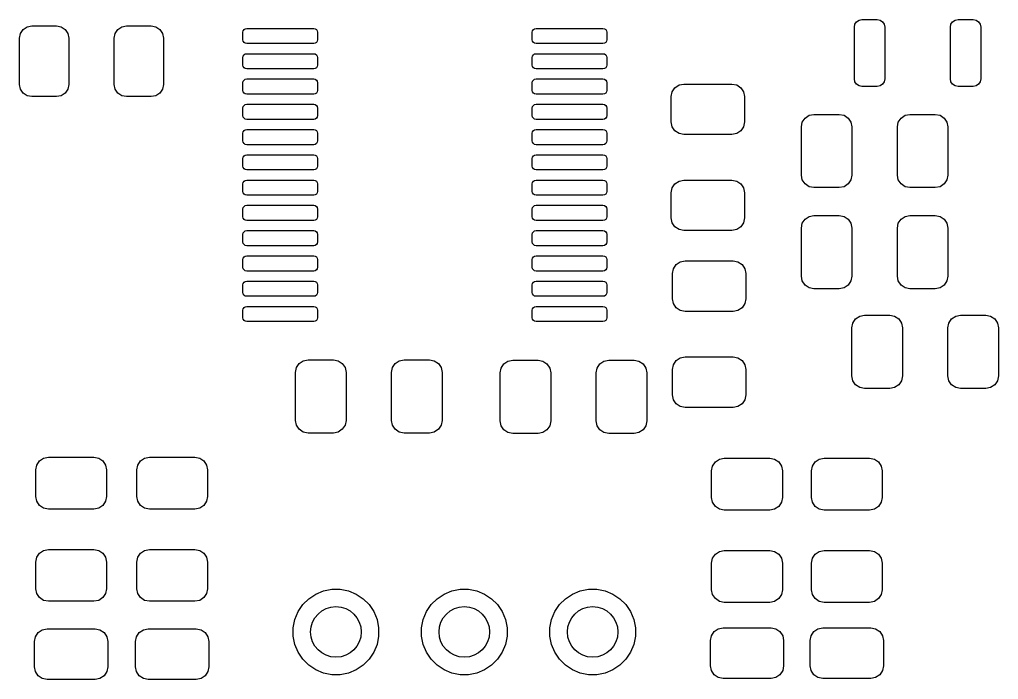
# Model space of a CAD drawing. Header units: inches. Extents: x 1.93 to 4.45, y -4.26 to -2.08.
# Drawn here: x 2.247 to 3.01, y -3.621 to -3.107 of the extents above; entities that cross this region are included whole.
import ezdxf

# ---------------------------------------------------------------- set-up
doc = ezdxf.new("R2010")
doc.units = ezdxf.units.IN
doc.header["$MEASUREMENT"] = 0
doc.layers.add('BLACK', color=250, linetype='CONTINUOUS')

msp = doc.modelspace()

# ---------------------------------------------------------------- linework, layer by layer
at = {"layer": 'BLACK', "linetype": 'CONTINUOUS'}
for p, q in [((2.89764, -3.11319), (2.89809, -3.11093)), ((2.89809, -3.11093), (2.89937, -3.10901)), ((2.89937, -3.10901), (2.90128, -3.10773)), ((2.90128, -3.10773), (2.90354, -3.10728)), ((2.90354, -3.10728), (2.91535, -3.10728)), ((2.91535, -3.10728), (2.91761, -3.10773)), ((2.91761, -3.10773), (2.91953, -3.10901)), ((2.91953, -3.10901), (2.92081, -3.11093)), ((2.92081, -3.11093), (2.92126, -3.11319)), ((2.97244, -3.11319), (2.97289, -3.11093)), ((2.97289, -3.11093), (2.97417, -3.10901)), ((2.97417, -3.10901), (2.97609, -3.10773)), ((2.97609, -3.10773), (2.97835, -3.10728)), ((2.97835, -3.10728), (2.99016, -3.10728)), ((2.99016, -3.10728), (2.99242, -3.10773)), ((2.99242, -3.10773), (2.99433, -3.10901)), ((2.99433, -3.10901), (2.99561, -3.11093)), ((2.99561, -3.11093), (2.99606, -3.11319)), ((2.24724, -3.1218), (2.24797, -3.11813)), ((2.24797, -3.11813), (2.25005, -3.11502)), ((2.25005, -3.11502), (2.25317, -3.11294)), ((2.25317, -3.11294), (2.25684, -3.1122)), ((2.25684, -3.1122), (2.27603, -3.1122)), ((2.27603, -3.1122), (2.27971, -3.11294)), ((2.27971, -3.11294), (2.28282, -3.11502)), ((2.28282, -3.11502), (2.2849, -3.11813)), ((2.2849, -3.11813), (2.28563, -3.1218)), ((2.32106, -3.1218), (2.32179, -3.11813)), ((2.32179, -3.11813), (2.32387, -3.11502)), ((2.32387, -3.11502), (2.32699, -3.11294)), ((2.32699, -3.11294), (2.33066, -3.1122)), ((2.33066, -3.1122), (2.34985, -3.1122)), ((2.34985, -3.1122), (2.35352, -3.11294)), ((2.35352, -3.11294), (2.35664, -3.11502)), ((2.35664, -3.11502), (2.35872, -3.11813)), ((2.35872, -3.11813), (2.35945, -3.1218)), ((2.42126, -3.11713), (2.42148, -3.116)), ((2.42126, -3.12303), (2.42126, -3.11713)), ((2.42148, -3.116), (2.42212, -3.11504)), ((2.42212, -3.11504), (2.42308, -3.1144)), ((2.42308, -3.1144), (2.42421, -3.11417)), ((2.42421, -3.11417), (2.47638, -3.11417)), ((2.47638, -3.11417), (2.47751, -3.1144)), ((2.47751, -3.1144), (2.47847, -3.11504)), ((2.47847, -3.11504), (2.47911, -3.116)), ((2.47911, -3.116), (2.47933, -3.11713)), ((2.47933, -3.11713), (2.47933, -3.12303)), ((2.64665, -3.11713), (2.64688, -3.116)), ((2.64665, -3.12303), (2.64665, -3.11713)), ((2.64688, -3.116), (2.64752, -3.11504)), ((2.64752, -3.11504), (2.64848, -3.1144)), ((2.64848, -3.1144), (2.64961, -3.11417)), ((2.64961, -3.11417), (2.70177, -3.11417)), ((2.70177, -3.11417), (2.7029, -3.1144)), ((2.7029, -3.1144), (2.70386, -3.11504)), ((2.70386, -3.11504), (2.7045, -3.116)), ((2.7045, -3.116), (2.70472, -3.11713)), ((2.70472, -3.11713), (2.70472, -3.12303)), ((2.89764, -3.15354), (2.89764, -3.11319)), ((2.92126, -3.11319), (2.92126, -3.15354)), ((2.97244, -3.15354), (2.97244, -3.11319)), ((2.99606, -3.11319), (2.99606, -3.15354)), ((2.24724, -3.15773), (2.24724, -3.1218)), ((2.28563, -3.1218), (2.28563, -3.15773)), ((2.32106, -3.15773), (2.32106, -3.1218)), ((2.35945, -3.1218), (2.35945, -3.15773)), ((2.42148, -3.12416), (2.42126, -3.12303)), ((2.42212, -3.12512), (2.42148, -3.12416)), ((2.42308, -3.12576), (2.42212, -3.12512)), ((2.42421, -3.12598), (2.42308, -3.12576)), ((2.47638, -3.12598), (2.42421, -3.12598)), ((2.47751, -3.12576), (2.47638, -3.12598)), ((2.47847, -3.12512), (2.47751, -3.12576)), ((2.47911, -3.12416), (2.47847, -3.12512)), ((2.47933, -3.12303), (2.47911, -3.12416)), ((2.64688, -3.12416), (2.64665, -3.12303)), ((2.64752, -3.12512), (2.64688, -3.12416)), ((2.64848, -3.12576), (2.64752, -3.12512)), ((2.64961, -3.12598), (2.64848, -3.12576)), ((2.70177, -3.12598), (2.64961, -3.12598)), ((2.7029, -3.12576), (2.70177, -3.12598)), ((2.70386, -3.12512), (2.7029, -3.12576)), ((2.7045, -3.12416), (2.70386, -3.12512)), ((2.70472, -3.12303), (2.7045, -3.12416)), ((2.42212, -3.13472), (2.42308, -3.13408)), ((2.42308, -3.13408), (2.42421, -3.13386)), ((2.42421, -3.13386), (2.47638, -3.13386)), ((2.47638, -3.13386), (2.47751, -3.13408)), ((2.47751, -3.13408), (2.47847, -3.13472)), ((2.64752, -3.13472), (2.64848, -3.13408)), ((2.64848, -3.13408), (2.64961, -3.13386)), ((2.64961, -3.13386), (2.70177, -3.13386)), ((2.70177, -3.13386), (2.7029, -3.13408)), ((2.7029, -3.13408), (2.70386, -3.13472)), ((2.42126, -3.13681), (2.42148, -3.13568)), ((2.42126, -3.14272), (2.42126, -3.13681)), ((2.42148, -3.13568), (2.42212, -3.13472)), ((2.47847, -3.13472), (2.47911, -3.13568)), ((2.47911, -3.13568), (2.47933, -3.13681)), ((2.47933, -3.13681), (2.47933, -3.14272)), ((2.64665, -3.13681), (2.64688, -3.13568)), ((2.64665, -3.14272), (2.64665, -3.13681)), ((2.64688, -3.13568), (2.64752, -3.13472)), ((2.70386, -3.13472), (2.7045, -3.13568)), ((2.7045, -3.13568), (2.70472, -3.13681)), ((2.70472, -3.13681), (2.70472, -3.14272)), ((2.42148, -3.14385), (2.42126, -3.14272)), ((2.42212, -3.1448), (2.42148, -3.14385)), ((2.42308, -3.14544), (2.42212, -3.1448)), ((2.42421, -3.14567), (2.42308, -3.14544)), ((2.47638, -3.14567), (2.42421, -3.14567)), ((2.47751, -3.14544), (2.47638, -3.14567)), ((2.47847, -3.1448), (2.47751, -3.14544)), ((2.47911, -3.14385), (2.47847, -3.1448)), ((2.47933, -3.14272), (2.47911, -3.14385)), ((2.64688, -3.14385), (2.64665, -3.14272)), ((2.64752, -3.1448), (2.64688, -3.14385)), ((2.64848, -3.14544), (2.64752, -3.1448)), ((2.64961, -3.14567), (2.64848, -3.14544)), ((2.70177, -3.14567), (2.64961, -3.14567)), ((2.7029, -3.14544), (2.70177, -3.14567)), ((2.70386, -3.1448), (2.7029, -3.14544)), ((2.7045, -3.14385), (2.70386, -3.1448)), ((2.70472, -3.14272), (2.7045, -3.14385)), ((2.42126, -3.1565), (2.42148, -3.15537)), ((2.42126, -3.1624), (2.42126, -3.1565)), ((2.42148, -3.15537), (2.42212, -3.15441)), ((2.42212, -3.15441), (2.42308, -3.15377)), ((2.42308, -3.15377), (2.42421, -3.15354)), ((2.42421, -3.15354), (2.47638, -3.15354)), ((2.47638, -3.15354), (2.47751, -3.15377)), ((2.47751, -3.15377), (2.47847, -3.15441)), ((2.47847, -3.15441), (2.47911, -3.15537)), ((2.47911, -3.15537), (2.47933, -3.1565)), ((2.47933, -3.1565), (2.47933, -3.1624)), ((2.64665, -3.1565), (2.64688, -3.15537)), ((2.64665, -3.1624), (2.64665, -3.1565)), ((2.64688, -3.15537), (2.64752, -3.15441)), ((2.64752, -3.15441), (2.64848, -3.15377)), ((2.64848, -3.15377), (2.64961, -3.15354)), ((2.64961, -3.15354), (2.70177, -3.15354)), ((2.70177, -3.15354), (2.7029, -3.15377)), ((2.7029, -3.15377), (2.70386, -3.15441)), ((2.70386, -3.15441), (2.7045, -3.15537)), ((2.7045, -3.15537), (2.70472, -3.1565)), ((2.70472, -3.1565), (2.70472, -3.1624)), ((2.89809, -3.1558), (2.89764, -3.15354)), ((2.89937, -3.15772), (2.89809, -3.1558)), ((2.92081, -3.1558), (2.91953, -3.15772)), ((2.92126, -3.15354), (2.92081, -3.1558)), ((2.97289, -3.1558), (2.97244, -3.15354)), ((2.97417, -3.15772), (2.97289, -3.1558)), ((2.99561, -3.1558), (2.99433, -3.15772)), ((2.99606, -3.15354), (2.99561, -3.1558)), ((2.24797, -3.1614), (2.24724, -3.15773)), ((2.25005, -3.16451), (2.24797, -3.1614)), ((2.25317, -3.16659), (2.25005, -3.16451)), ((2.28282, -3.16451), (2.27971, -3.16659)), ((2.2849, -3.1614), (2.28282, -3.16451)), ((2.28563, -3.15773), (2.2849, -3.1614)), ((2.32179, -3.1614), (2.32106, -3.15773)), ((2.32387, -3.16451), (2.32179, -3.1614)), ((2.32699, -3.16659), (2.32387, -3.16451)), ((2.35664, -3.16451), (2.35352, -3.16659)), ((2.35872, -3.1614), (2.35664, -3.16451)), ((2.35945, -3.15773), (2.35872, -3.1614)), ((2.42148, -3.16353), (2.42126, -3.1624)), ((2.42212, -3.16449), (2.42148, -3.16353)), ((2.42308, -3.16513), (2.42212, -3.16449)), ((2.47847, -3.16449), (2.47751, -3.16513)), ((2.47911, -3.16353), (2.47847, -3.16449)), ((2.47933, -3.1624), (2.47911, -3.16353)), ((2.64688, -3.16353), (2.64665, -3.1624)), ((2.64752, -3.16449), (2.64688, -3.16353)), ((2.64848, -3.16513), (2.64752, -3.16449)), ((2.70386, -3.16449), (2.7029, -3.16513)), ((2.7045, -3.16353), (2.70386, -3.16449)), ((2.70472, -3.1624), (2.7045, -3.16353)), ((2.75492, -3.16732), (2.75567, -3.16356)), ((2.75567, -3.16356), (2.7578, -3.16036)), ((2.7578, -3.16036), (2.761, -3.15823)), ((2.761, -3.15823), (2.76476, -3.15748)), ((2.76476, -3.15748), (2.80217, -3.15748)), ((2.80217, -3.15748), (2.80593, -3.15823)), ((2.80593, -3.15823), (2.80913, -3.16036)), ((2.80913, -3.16036), (2.81126, -3.16356)), ((2.81126, -3.16356), (2.81201, -3.16732)), ((2.90128, -3.159), (2.89937, -3.15772)), ((2.90354, -3.15945), (2.90128, -3.159)), ((2.91535, -3.15945), (2.90354, -3.15945)), ((2.91761, -3.159), (2.91535, -3.15945)), ((2.91953, -3.15772), (2.91761, -3.159)), ((2.97609, -3.159), (2.97417, -3.15772)), ((2.97835, -3.15945), (2.97609, -3.159)), ((2.99016, -3.15945), (2.97835, -3.15945)), ((2.99242, -3.159), (2.99016, -3.15945)), ((2.99433, -3.15772), (2.99242, -3.159)), ((2.25684, -3.16732), (2.25317, -3.16659)), ((2.27603, -3.16732), (2.25684, -3.16732)), ((2.27971, -3.16659), (2.27603, -3.16732)), ((2.33066, -3.16732), (2.32699, -3.16659)), ((2.34985, -3.16732), (2.33066, -3.16732)), ((2.35352, -3.16659), (2.34985, -3.16732)), ((2.42421, -3.16535), (2.42308, -3.16513)), ((2.47638, -3.16535), (2.42421, -3.16535)), ((2.47751, -3.16513), (2.47638, -3.16535)), ((2.64961, -3.16535), (2.64848, -3.16513)), ((2.70177, -3.16535), (2.64961, -3.16535)), ((2.7029, -3.16513), (2.70177, -3.16535)), ((2.75492, -3.18701), (2.75492, -3.16732)), ((2.81201, -3.16732), (2.81201, -3.18701)), ((2.42126, -3.17618), (2.42148, -3.17505)), ((2.42126, -3.18209), (2.42126, -3.17618)), ((2.42148, -3.17505), (2.42212, -3.17409)), ((2.42212, -3.17409), (2.42308, -3.17345)), ((2.42308, -3.17345), (2.42421, -3.17323)), ((2.42421, -3.17323), (2.47638, -3.17323)), ((2.47638, -3.17323), (2.47751, -3.17345)), ((2.47751, -3.17345), (2.47847, -3.17409)), ((2.47847, -3.17409), (2.47911, -3.17505)), ((2.47911, -3.17505), (2.47933, -3.17618)), ((2.47933, -3.17618), (2.47933, -3.18209)), ((2.64665, -3.17618), (2.64688, -3.17505)), ((2.64665, -3.18209), (2.64665, -3.17618)), ((2.64688, -3.17505), (2.64752, -3.17409)), ((2.64752, -3.17409), (2.64848, -3.17345)), ((2.64848, -3.17345), (2.64961, -3.17323)), ((2.64961, -3.17323), (2.70177, -3.17323)), ((2.70177, -3.17323), (2.7029, -3.17345)), ((2.7029, -3.17345), (2.70386, -3.17409)), ((2.70386, -3.17409), (2.7045, -3.17505)), ((2.7045, -3.17505), (2.70472, -3.17618)), ((2.70472, -3.17618), (2.70472, -3.18209)), ((2.42148, -3.18322), (2.42126, -3.18209)), ((2.42212, -3.18417), (2.42148, -3.18322)), ((2.42308, -3.18481), (2.42212, -3.18417)), ((2.42421, -3.18504), (2.42308, -3.18481)), ((2.47638, -3.18504), (2.42421, -3.18504)), ((2.47751, -3.18481), (2.47638, -3.18504)), ((2.47847, -3.18417), (2.47751, -3.18481)), ((2.47911, -3.18322), (2.47847, -3.18417)), ((2.47933, -3.18209), (2.47911, -3.18322)), ((2.64688, -3.18322), (2.64665, -3.18209)), ((2.64752, -3.18417), (2.64688, -3.18322)), ((2.64848, -3.18481), (2.64752, -3.18417)), ((2.64961, -3.18504), (2.64848, -3.18481)), ((2.70177, -3.18504), (2.64961, -3.18504)), ((2.7029, -3.18481), (2.70177, -3.18504)), ((2.70386, -3.18417), (2.7029, -3.18481)), ((2.7045, -3.18322), (2.70386, -3.18417)), ((2.70472, -3.18209), (2.7045, -3.18322)), ((2.75567, -3.19077), (2.75492, -3.18701)), ((2.81201, -3.18701), (2.81126, -3.19077)), ((2.8563, -3.19094), (2.85705, -3.18718)), ((2.85705, -3.18718), (2.85918, -3.18399)), ((2.85918, -3.18399), (2.86238, -3.18185)), ((2.86238, -3.18185), (2.86614, -3.1811)), ((2.86614, -3.1811), (2.88583, -3.1811)), ((2.88583, -3.1811), (2.88959, -3.18185)), ((2.88959, -3.18185), (2.89279, -3.18399)), ((2.89279, -3.18399), (2.89492, -3.18718)), ((2.89492, -3.18718), (2.89567, -3.19094)), ((2.9311, -3.19094), (2.93185, -3.18718)), ((2.93185, -3.18718), (2.93399, -3.18399)), ((2.93399, -3.18399), (2.93718, -3.18185)), ((2.93718, -3.18185), (2.94094, -3.1811)), ((2.94094, -3.1811), (2.96063, -3.1811)), ((2.96063, -3.1811), (2.9644, -3.18185)), ((2.9644, -3.18185), (2.96759, -3.18399)), ((2.96759, -3.18399), (2.96972, -3.18718)), ((2.96972, -3.18718), (2.97047, -3.19094)), ((2.42126, -3.19587), (2.42148, -3.19474)), ((2.42148, -3.19474), (2.42212, -3.19378)), ((2.42212, -3.19378), (2.42308, -3.19314)), ((2.42308, -3.19314), (2.42421, -3.19291)), ((2.42421, -3.19291), (2.47638, -3.19291)), ((2.47638, -3.19291), (2.47751, -3.19314)), ((2.47751, -3.19314), (2.47847, -3.19378)), ((2.47847, -3.19378), (2.47911, -3.19474)), ((2.47911, -3.19474), (2.47933, -3.19587)), ((2.64665, -3.19587), (2.64688, -3.19474)), ((2.64688, -3.19474), (2.64752, -3.19378)), ((2.64752, -3.19378), (2.64848, -3.19314)), ((2.64848, -3.19314), (2.64961, -3.19291)), ((2.64961, -3.19291), (2.70177, -3.19291)), ((2.70177, -3.19291), (2.7029, -3.19314)), ((2.7029, -3.19314), (2.70386, -3.19378)), ((2.70386, -3.19378), (2.7045, -3.19474)), ((2.7045, -3.19474), (2.70472, -3.19587)), ((2.7578, -3.19397), (2.75567, -3.19077)), ((2.761, -3.1961), (2.7578, -3.19397)), ((2.80913, -3.19397), (2.80593, -3.1961)), ((2.81126, -3.19077), (2.80913, -3.19397)), ((2.8563, -3.22835), (2.8563, -3.19094)), ((2.89567, -3.19094), (2.89567, -3.22835)), ((2.9311, -3.22835), (2.9311, -3.19094)), ((2.97047, -3.19094), (2.97047, -3.22835)), ((2.42126, -3.20177), (2.42126, -3.19587)), ((2.42148, -3.2029), (2.42126, -3.20177)), ((2.42212, -3.20386), (2.42148, -3.2029)), ((2.47911, -3.2029), (2.47847, -3.20386)), ((2.47933, -3.20177), (2.47911, -3.2029)), ((2.47933, -3.19587), (2.47933, -3.20177)), ((2.64665, -3.20177), (2.64665, -3.19587)), ((2.64688, -3.2029), (2.64665, -3.20177)), ((2.64752, -3.20386), (2.64688, -3.2029)), ((2.7045, -3.2029), (2.70386, -3.20386)), ((2.70472, -3.20177), (2.7045, -3.2029)), ((2.70472, -3.19587), (2.70472, -3.20177)), ((2.76476, -3.19685), (2.761, -3.1961)), ((2.80217, -3.19685), (2.76476, -3.19685)), ((2.80593, -3.1961), (2.80217, -3.19685)), ((2.42308, -3.2045), (2.42212, -3.20386)), ((2.42421, -3.20472), (2.42308, -3.2045)), ((2.47638, -3.20472), (2.42421, -3.20472)), ((2.47751, -3.2045), (2.47638, -3.20472)), ((2.47847, -3.20386), (2.47751, -3.2045)), ((2.64848, -3.2045), (2.64752, -3.20386)), ((2.64961, -3.20472), (2.64848, -3.2045)), ((2.70177, -3.20472), (2.64961, -3.20472)), ((2.7029, -3.2045), (2.70177, -3.20472)), ((2.70386, -3.20386), (2.7029, -3.2045)), ((2.42126, -3.21555), (2.42148, -3.21442)), ((2.42126, -3.22146), (2.42126, -3.21555)), ((2.42148, -3.21442), (2.42212, -3.21346)), ((2.42212, -3.21346), (2.42308, -3.21282)), ((2.42308, -3.21282), (2.42421, -3.2126)), ((2.42421, -3.2126), (2.47638, -3.2126)), ((2.47638, -3.2126), (2.47751, -3.21282)), ((2.47751, -3.21282), (2.47847, -3.21346)), ((2.47847, -3.21346), (2.47911, -3.21442)), ((2.47911, -3.21442), (2.47933, -3.21555)), ((2.47933, -3.21555), (2.47933, -3.22146)), ((2.64665, -3.21555), (2.64688, -3.21442)), ((2.64665, -3.22146), (2.64665, -3.21555)), ((2.64688, -3.21442), (2.64752, -3.21346)), ((2.64752, -3.21346), (2.64848, -3.21282)), ((2.64848, -3.21282), (2.64961, -3.2126)), ((2.64961, -3.2126), (2.70177, -3.2126)), ((2.70177, -3.2126), (2.7029, -3.21282)), ((2.7029, -3.21282), (2.70386, -3.21346)), ((2.70386, -3.21346), (2.7045, -3.21442)), ((2.7045, -3.21442), (2.70472, -3.21555)), ((2.70472, -3.21555), (2.70472, -3.22146)), ((2.42148, -3.22259), (2.42126, -3.22146)), ((2.42212, -3.22354), (2.42148, -3.22259)), ((2.42308, -3.22418), (2.42212, -3.22354)), ((2.42421, -3.22441), (2.42308, -3.22418)), ((2.47638, -3.22441), (2.42421, -3.22441)), ((2.47751, -3.22418), (2.47638, -3.22441)), ((2.47847, -3.22354), (2.47751, -3.22418)), ((2.47911, -3.22259), (2.47847, -3.22354)), ((2.47933, -3.22146), (2.47911, -3.22259)), ((2.64688, -3.22259), (2.64665, -3.22146)), ((2.64752, -3.22354), (2.64688, -3.22259)), ((2.64848, -3.22418), (2.64752, -3.22354)), ((2.64961, -3.22441), (2.64848, -3.22418)), ((2.70177, -3.22441), (2.64961, -3.22441)), ((2.7029, -3.22418), (2.70177, -3.22441)), ((2.70386, -3.22354), (2.7029, -3.22418)), ((2.7045, -3.22259), (2.70386, -3.22354)), ((2.70472, -3.22146), (2.7045, -3.22259)), ((2.42148, -3.23411), (2.42212, -3.23315)), ((2.42212, -3.23315), (2.42308, -3.23251)), ((2.42308, -3.23251), (2.42421, -3.23228)), ((2.42421, -3.23228), (2.47638, -3.23228)), ((2.47638, -3.23228), (2.47751, -3.23251)), ((2.47751, -3.23251), (2.47847, -3.23315)), ((2.47847, -3.23315), (2.47911, -3.23411)), ((2.64688, -3.23411), (2.64752, -3.23315)), ((2.64752, -3.23315), (2.64848, -3.23251)), ((2.64848, -3.23251), (2.64961, -3.23228)), ((2.64961, -3.23228), (2.70177, -3.23228)), ((2.70177, -3.23228), (2.7029, -3.23251)), ((2.7029, -3.23251), (2.70386, -3.23315)), ((2.70386, -3.23315), (2.7045, -3.23411)), ((2.7578, -3.23517), (2.761, -3.23303)), ((2.761, -3.23303), (2.76476, -3.23228)), ((2.76476, -3.23228), (2.80217, -3.23228)), ((2.80217, -3.23228), (2.80593, -3.23303)), ((2.80593, -3.23303), (2.80913, -3.23517)), ((2.85705, -3.23211), (2.8563, -3.22835)), ((2.85918, -3.23531), (2.85705, -3.23211)), ((2.89492, -3.23211), (2.89279, -3.23531)), ((2.89567, -3.22835), (2.89492, -3.23211)), ((2.93185, -3.23211), (2.9311, -3.22835)), ((2.93399, -3.23531), (2.93185, -3.23211)), ((2.96972, -3.23211), (2.96759, -3.23531)), ((2.97047, -3.22835), (2.96972, -3.23211)), ((2.42126, -3.23524), (2.42148, -3.23411)), ((2.42126, -3.24114), (2.42126, -3.23524)), ((2.47911, -3.23411), (2.47933, -3.23524)), ((2.47933, -3.23524), (2.47933, -3.24114)), ((2.64665, -3.23524), (2.64688, -3.23411)), ((2.64665, -3.24114), (2.64665, -3.23524)), ((2.7045, -3.23411), (2.70472, -3.23524)), ((2.70472, -3.23524), (2.70472, -3.24114)), ((2.75492, -3.24213), (2.75567, -3.23836)), ((2.75567, -3.23836), (2.7578, -3.23517)), ((2.80913, -3.23517), (2.81126, -3.23836)), ((2.81126, -3.23836), (2.81201, -3.24213)), ((2.86238, -3.23744), (2.85918, -3.23531)), ((2.86614, -3.23819), (2.86238, -3.23744)), ((2.88583, -3.23819), (2.86614, -3.23819)), ((2.88959, -3.23744), (2.88583, -3.23819)), ((2.89279, -3.23531), (2.88959, -3.23744)), ((2.93718, -3.23744), (2.93399, -3.23531)), ((2.94094, -3.23819), (2.93718, -3.23744)), ((2.96063, -3.23819), (2.94094, -3.23819)), ((2.9644, -3.23744), (2.96063, -3.23819)), ((2.96759, -3.23531), (2.9644, -3.23744)), ((2.42148, -3.24227), (2.42126, -3.24114)), ((2.42212, -3.24323), (2.42148, -3.24227)), ((2.42308, -3.24387), (2.42212, -3.24323)), ((2.42421, -3.24409), (2.42308, -3.24387)), ((2.47638, -3.24409), (2.42421, -3.24409)), ((2.47751, -3.24387), (2.47638, -3.24409)), ((2.47847, -3.24323), (2.47751, -3.24387)), ((2.47911, -3.24227), (2.47847, -3.24323)), ((2.47933, -3.24114), (2.47911, -3.24227)), ((2.64688, -3.24227), (2.64665, -3.24114)), ((2.64752, -3.24323), (2.64688, -3.24227)), ((2.64848, -3.24387), (2.64752, -3.24323)), ((2.64961, -3.24409), (2.64848, -3.24387)), ((2.70177, -3.24409), (2.64961, -3.24409)), ((2.7029, -3.24387), (2.70177, -3.24409)), ((2.70386, -3.24323), (2.7029, -3.24387)), ((2.7045, -3.24227), (2.70386, -3.24323)), ((2.70472, -3.24114), (2.7045, -3.24227)), ((2.75492, -3.26181), (2.75492, -3.24213)), ((2.81201, -3.24213), (2.81201, -3.26181)), ((2.42126, -3.25492), (2.42148, -3.25379)), ((2.42126, -3.26083), (2.42126, -3.25492)), ((2.42148, -3.25379), (2.42212, -3.25283)), ((2.42212, -3.25283), (2.42308, -3.25219)), ((2.42308, -3.25219), (2.42421, -3.25197)), ((2.42421, -3.25197), (2.47638, -3.25197)), ((2.47638, -3.25197), (2.47751, -3.25219)), ((2.47751, -3.25219), (2.47847, -3.25283)), ((2.47847, -3.25283), (2.47911, -3.25379)), ((2.47911, -3.25379), (2.47933, -3.25492)), ((2.47933, -3.25492), (2.47933, -3.26083)), ((2.64665, -3.25492), (2.64688, -3.25379)), ((2.64665, -3.26083), (2.64665, -3.25492)), ((2.64688, -3.25379), (2.64752, -3.25283)), ((2.64752, -3.25283), (2.64848, -3.25219)), ((2.64848, -3.25219), (2.64961, -3.25197)), ((2.64961, -3.25197), (2.70177, -3.25197)), ((2.70177, -3.25197), (2.7029, -3.25219)), ((2.7029, -3.25219), (2.70386, -3.25283)), ((2.70386, -3.25283), (2.7045, -3.25379)), ((2.7045, -3.25379), (2.70472, -3.25492)), ((2.70472, -3.25492), (2.70472, -3.26083)), ((2.42148, -3.26196), (2.42126, -3.26083)), ((2.42212, -3.26291), (2.42148, -3.26196)), ((2.42308, -3.26355), (2.42212, -3.26291)), ((2.42421, -3.26378), (2.42308, -3.26355)), ((2.47638, -3.26378), (2.42421, -3.26378)), ((2.47751, -3.26355), (2.47638, -3.26378)), ((2.47847, -3.26291), (2.47751, -3.26355)), ((2.47911, -3.26196), (2.47847, -3.26291)), ((2.47933, -3.26083), (2.47911, -3.26196)), ((2.64688, -3.26196), (2.64665, -3.26083)), ((2.64752, -3.26291), (2.64688, -3.26196)), ((2.64848, -3.26355), (2.64752, -3.26291)), ((2.64961, -3.26378), (2.64848, -3.26355)), ((2.70177, -3.26378), (2.64961, -3.26378)), ((2.7029, -3.26355), (2.70177, -3.26378)), ((2.70386, -3.26291), (2.7029, -3.26355)), ((2.7045, -3.26196), (2.70386, -3.26291)), ((2.70472, -3.26083), (2.7045, -3.26196)), ((2.75567, -3.26558), (2.75492, -3.26181)), ((2.81201, -3.26181), (2.81126, -3.26558)), ((2.85705, -3.26592), (2.85918, -3.26273)), ((2.85918, -3.26273), (2.86238, -3.26059)), ((2.86238, -3.26059), (2.86614, -3.25984)), ((2.86614, -3.25984), (2.88583, -3.25984)), ((2.88583, -3.25984), (2.88959, -3.26059)), ((2.88959, -3.26059), (2.89279, -3.26273)), ((2.89279, -3.26273), (2.89492, -3.26592)), ((2.93185, -3.26592), (2.93399, -3.26273)), ((2.93399, -3.26273), (2.93718, -3.26059)), ((2.93718, -3.26059), (2.94094, -3.25984)), ((2.94094, -3.25984), (2.96063, -3.25984)), ((2.96063, -3.25984), (2.9644, -3.26059)), ((2.9644, -3.26059), (2.96759, -3.26273)), ((2.96759, -3.26273), (2.96972, -3.26592)), ((2.7578, -3.26877), (2.75567, -3.26558)), ((2.761, -3.2709), (2.7578, -3.26877)), ((2.76476, -3.27165), (2.761, -3.2709)), ((2.80593, -3.2709), (2.80217, -3.27165)), ((2.80913, -3.26877), (2.80593, -3.2709)), ((2.81126, -3.26558), (2.80913, -3.26877)), ((2.8563, -3.26969), (2.85705, -3.26592)), ((2.8563, -3.30709), (2.8563, -3.26969)), ((2.89492, -3.26592), (2.89567, -3.26969)), ((2.89567, -3.26969), (2.89567, -3.30709)), ((2.9311, -3.26969), (2.93185, -3.26592)), ((2.9311, -3.30709), (2.9311, -3.26969)), ((2.96972, -3.26592), (2.97047, -3.26969)), ((2.97047, -3.26969), (2.97047, -3.30709)), ((2.42126, -3.27461), (2.42148, -3.27348)), ((2.42126, -3.28051), (2.42126, -3.27461)), ((2.42148, -3.27348), (2.42212, -3.27252)), ((2.42212, -3.27252), (2.42308, -3.27188)), ((2.42308, -3.27188), (2.42421, -3.27165)), ((2.42421, -3.27165), (2.47638, -3.27165)), ((2.47638, -3.27165), (2.47751, -3.27188)), ((2.47751, -3.27188), (2.47847, -3.27252)), ((2.47847, -3.27252), (2.47911, -3.27348)), ((2.47911, -3.27348), (2.47933, -3.27461)), ((2.47933, -3.27461), (2.47933, -3.28051)), ((2.64665, -3.27461), (2.64688, -3.27348)), ((2.64665, -3.28051), (2.64665, -3.27461)), ((2.64688, -3.27348), (2.64752, -3.27252)), ((2.64752, -3.27252), (2.64848, -3.27188)), ((2.64848, -3.27188), (2.64961, -3.27165)), ((2.64961, -3.27165), (2.70177, -3.27165)), ((2.70177, -3.27165), (2.7029, -3.27188)), ((2.7029, -3.27188), (2.70386, -3.27252)), ((2.70386, -3.27252), (2.7045, -3.27348)), ((2.7045, -3.27348), (2.70472, -3.27461)), ((2.70472, -3.27461), (2.70472, -3.28051)), ((2.80217, -3.27165), (2.76476, -3.27165)), ((2.42148, -3.28164), (2.42126, -3.28051)), ((2.42212, -3.2826), (2.42148, -3.28164)), ((2.42308, -3.28324), (2.42212, -3.2826)), ((2.42421, -3.28346), (2.42308, -3.28324)), ((2.47638, -3.28346), (2.42421, -3.28346)), ((2.47751, -3.28324), (2.47638, -3.28346)), ((2.47847, -3.2826), (2.47751, -3.28324)), ((2.47911, -3.28164), (2.47847, -3.2826)), ((2.47933, -3.28051), (2.47911, -3.28164)), ((2.64688, -3.28164), (2.64665, -3.28051)), ((2.64752, -3.2826), (2.64688, -3.28164)), ((2.64848, -3.28324), (2.64752, -3.2826)), ((2.64961, -3.28346), (2.64848, -3.28324)), ((2.70177, -3.28346), (2.64961, -3.28346)), ((2.7029, -3.28324), (2.70177, -3.28346)), ((2.70386, -3.2826), (2.7029, -3.28324)), ((2.7045, -3.28164), (2.70386, -3.2826)), ((2.70472, -3.28051), (2.7045, -3.28164)), ((2.42126, -3.29429), (2.42148, -3.29316)), ((2.42126, -3.3002), (2.42126, -3.29429)), ((2.42148, -3.29316), (2.42212, -3.2922)), ((2.42212, -3.2922), (2.42308, -3.29156)), ((2.42308, -3.29156), (2.42421, -3.29134)), ((2.42421, -3.29134), (2.47638, -3.29134)), ((2.47638, -3.29134), (2.47751, -3.29156)), ((2.47751, -3.29156), (2.47847, -3.2922)), ((2.47847, -3.2922), (2.47911, -3.29316)), ((2.47911, -3.29316), (2.47933, -3.29429)), ((2.47933, -3.29429), (2.47933, -3.3002)), ((2.64665, -3.29429), (2.64688, -3.29316)), ((2.64665, -3.3002), (2.64665, -3.29429)), ((2.64688, -3.29316), (2.64752, -3.2922)), ((2.64752, -3.2922), (2.64848, -3.29156)), ((2.64848, -3.29156), (2.64961, -3.29134)), ((2.64961, -3.29134), (2.70177, -3.29134)), ((2.70177, -3.29134), (2.7029, -3.29156)), ((2.7029, -3.29156), (2.70386, -3.2922)), ((2.70386, -3.2922), (2.7045, -3.29316)), ((2.7045, -3.29316), (2.70472, -3.29429)), ((2.70472, -3.29429), (2.70472, -3.3002)), ((2.42148, -3.30133), (2.42126, -3.3002)), ((2.42212, -3.30228), (2.42148, -3.30133)), ((2.47911, -3.30133), (2.47847, -3.30228)), ((2.47933, -3.3002), (2.47911, -3.30133)), ((2.64688, -3.30133), (2.64665, -3.3002)), ((2.64752, -3.30228), (2.64688, -3.30133)), ((2.7045, -3.30133), (2.70386, -3.30228)), ((2.70472, -3.3002), (2.7045, -3.30133)), ((2.75591, -3.30512), (2.75665, -3.30135)), ((2.75665, -3.30135), (2.75879, -3.29816)), ((2.75879, -3.29816), (2.76198, -3.29602)), ((2.76198, -3.29602), (2.76575, -3.29528)), ((2.76575, -3.29528), (2.80315, -3.29528)), ((2.80315, -3.29528), (2.80692, -3.29602)), ((2.80692, -3.29602), (2.81011, -3.29816)), ((2.81011, -3.29816), (2.81224, -3.30135)), ((2.81224, -3.30135), (2.81299, -3.30512)), ((2.42308, -3.30292), (2.42212, -3.30228)), ((2.42421, -3.30315), (2.42308, -3.30292)), ((2.47638, -3.30315), (2.42421, -3.30315)), ((2.47751, -3.30292), (2.47638, -3.30315)), ((2.47847, -3.30228), (2.47751, -3.30292)), ((2.64848, -3.30292), (2.64752, -3.30228)), ((2.64961, -3.30315), (2.64848, -3.30292)), ((2.70177, -3.30315), (2.64961, -3.30315)), ((2.7029, -3.30292), (2.70177, -3.30315)), ((2.70386, -3.30228), (2.7029, -3.30292)), ((2.75591, -3.3248), (2.75591, -3.30512)), ((2.81299, -3.30512), (2.81299, -3.3248)), ((2.85705, -3.31085), (2.8563, -3.30709)), ((2.89567, -3.30709), (2.89492, -3.31085)), ((2.93185, -3.31085), (2.9311, -3.30709)), ((2.97047, -3.30709), (2.96972, -3.31085)), ((2.42126, -3.31398), (2.42148, -3.31285)), ((2.42126, -3.31988), (2.42126, -3.31398)), ((2.42148, -3.31285), (2.42212, -3.31189)), ((2.42212, -3.31189), (2.42308, -3.31125)), ((2.42308, -3.31125), (2.42421, -3.31102)), ((2.42421, -3.31102), (2.47638, -3.31102)), ((2.47638, -3.31102), (2.47751, -3.31125)), ((2.47751, -3.31125), (2.47847, -3.31189)), ((2.47847, -3.31189), (2.47911, -3.31285)), ((2.47911, -3.31285), (2.47933, -3.31398)), ((2.47933, -3.31398), (2.47933, -3.31988)), ((2.64665, -3.31398), (2.64688, -3.31285)), ((2.64665, -3.31988), (2.64665, -3.31398)), ((2.64688, -3.31285), (2.64752, -3.31189)), ((2.64752, -3.31189), (2.64848, -3.31125)), ((2.64848, -3.31125), (2.64961, -3.31102)), ((2.64961, -3.31102), (2.70177, -3.31102)), ((2.70177, -3.31102), (2.7029, -3.31125)), ((2.7029, -3.31125), (2.70386, -3.31189)), ((2.70386, -3.31189), (2.7045, -3.31285)), ((2.7045, -3.31285), (2.70472, -3.31398)), ((2.70472, -3.31398), (2.70472, -3.31988)), ((2.85918, -3.31405), (2.85705, -3.31085)), ((2.86238, -3.31618), (2.85918, -3.31405)), ((2.86614, -3.31693), (2.86238, -3.31618)), ((2.88583, -3.31693), (2.86614, -3.31693)), ((2.88959, -3.31618), (2.88583, -3.31693)), ((2.89279, -3.31405), (2.88959, -3.31618)), ((2.89492, -3.31085), (2.89279, -3.31405)), ((2.93399, -3.31405), (2.93185, -3.31085)), ((2.93718, -3.31618), (2.93399, -3.31405)), ((2.94094, -3.31693), (2.93718, -3.31618)), ((2.96063, -3.31693), (2.94094, -3.31693)), ((2.9644, -3.31618), (2.96063, -3.31693)), ((2.96759, -3.31405), (2.9644, -3.31618)), ((2.96972, -3.31085), (2.96759, -3.31405)), ((2.42148, -3.32101), (2.42126, -3.31988)), ((2.42212, -3.32197), (2.42148, -3.32101)), ((2.42308, -3.32261), (2.42212, -3.32197)), ((2.42421, -3.32283), (2.42308, -3.32261)), ((2.47638, -3.32283), (2.42421, -3.32283)), ((2.47751, -3.32261), (2.47638, -3.32283)), ((2.47847, -3.32197), (2.47751, -3.32261)), ((2.47911, -3.32101), (2.47847, -3.32197)), ((2.47933, -3.31988), (2.47911, -3.32101)), ((2.64688, -3.32101), (2.64665, -3.31988)), ((2.64752, -3.32197), (2.64688, -3.32101)), ((2.64848, -3.32261), (2.64752, -3.32197)), ((2.64961, -3.32283), (2.64848, -3.32261)), ((2.70177, -3.32283), (2.64961, -3.32283)), ((2.7029, -3.32261), (2.70177, -3.32283)), ((2.70386, -3.32197), (2.7029, -3.32261)), ((2.7045, -3.32101), (2.70386, -3.32197)), ((2.70472, -3.31988), (2.7045, -3.32101)), ((2.75665, -3.32857), (2.75591, -3.3248)), ((2.81299, -3.3248), (2.81224, -3.32857)), ((2.42126, -3.33366), (2.42148, -3.33253)), ((2.42148, -3.33253), (2.42212, -3.33157)), ((2.42212, -3.33157), (2.42308, -3.33093)), ((2.42308, -3.33093), (2.42421, -3.33071)), ((2.42421, -3.33071), (2.47638, -3.33071)), ((2.47638, -3.33071), (2.47751, -3.33093)), ((2.47751, -3.33093), (2.47847, -3.33157)), ((2.47847, -3.33157), (2.47911, -3.33253)), ((2.47911, -3.33253), (2.47933, -3.33366)), ((2.64665, -3.33366), (2.64688, -3.33253)), ((2.64688, -3.33253), (2.64752, -3.33157)), ((2.64752, -3.33157), (2.64848, -3.33093)), ((2.64848, -3.33093), (2.64961, -3.33071)), ((2.64961, -3.33071), (2.70177, -3.33071)), ((2.70177, -3.33071), (2.7029, -3.33093)), ((2.7029, -3.33093), (2.70386, -3.33157)), ((2.70386, -3.33157), (2.7045, -3.33253)), ((2.7045, -3.33253), (2.70472, -3.33366)), ((2.75879, -3.33176), (2.75665, -3.32857)), ((2.76198, -3.3339), (2.75879, -3.33176)), ((2.81011, -3.33176), (2.80692, -3.3339)), ((2.81224, -3.32857), (2.81011, -3.33176)), ((2.42126, -3.33957), (2.42126, -3.33366)), ((2.42148, -3.3407), (2.42126, -3.33957)), ((2.47933, -3.33957), (2.47911, -3.3407)), ((2.47933, -3.33366), (2.47933, -3.33957)), ((2.64665, -3.33957), (2.64665, -3.33366)), ((2.64688, -3.3407), (2.64665, -3.33957)), ((2.70472, -3.33957), (2.7045, -3.3407)), ((2.70472, -3.33366), (2.70472, -3.33957)), ((2.76575, -3.33465), (2.76198, -3.3339)), ((2.80315, -3.33465), (2.76575, -3.33465)), ((2.80692, -3.3339), (2.80315, -3.33465)), ((2.89855, -3.34048), (2.90175, -3.33835)), ((2.90175, -3.33835), (2.90551, -3.3376)), ((2.90551, -3.3376), (2.9252, -3.3376)), ((2.9252, -3.3376), (2.92896, -3.33835)), ((2.92896, -3.33835), (2.93216, -3.34048)), ((2.97336, -3.34048), (2.97655, -3.33835)), ((2.97655, -3.33835), (2.98031, -3.3376)), ((2.98031, -3.3376), (3, -3.3376)), ((3, -3.3376), (3.00377, -3.33835)), ((3.00377, -3.33835), (3.00696, -3.34048)), ((2.42212, -3.34165), (2.42148, -3.3407)), ((2.42308, -3.34229), (2.42212, -3.34165)), ((2.42421, -3.34252), (2.42308, -3.34229)), ((2.47638, -3.34252), (2.42421, -3.34252)), ((2.47751, -3.34229), (2.47638, -3.34252)), ((2.47847, -3.34165), (2.47751, -3.34229)), ((2.47911, -3.3407), (2.47847, -3.34165)), ((2.64752, -3.34165), (2.64688, -3.3407)), ((2.64848, -3.34229), (2.64752, -3.34165)), ((2.64961, -3.34252), (2.64848, -3.34229)), ((2.70177, -3.34252), (2.64961, -3.34252)), ((2.7029, -3.34229), (2.70177, -3.34252)), ((2.70386, -3.34165), (2.7029, -3.34229)), ((2.7045, -3.3407), (2.70386, -3.34165)), ((2.89567, -3.34744), (2.89642, -3.34367)), ((2.89567, -3.38484), (2.89567, -3.34744)), ((2.89642, -3.34367), (2.89855, -3.34048)), ((2.93216, -3.34048), (2.93429, -3.34367)), ((2.93429, -3.34367), (2.93504, -3.34744)), ((2.93504, -3.34744), (2.93504, -3.38484)), ((2.97047, -3.34744), (2.97122, -3.34367)), ((2.97047, -3.38484), (2.97047, -3.34744)), ((2.97122, -3.34367), (2.97336, -3.34048)), ((3.00696, -3.34048), (3.00909, -3.34367)), ((3.00909, -3.34367), (3.00984, -3.34744)), ((3.00984, -3.34744), (3.00984, -3.38484)), ((2.76198, -3.37083), (2.76575, -3.37008)), ((2.76575, -3.37008), (2.80315, -3.37008)), ((2.80315, -3.37008), (2.80692, -3.37083)), ((2.46295, -3.37832), (2.46509, -3.37513)), ((2.46509, -3.37513), (2.46828, -3.37299)), ((2.46828, -3.37299), (2.47205, -3.37224)), ((2.47205, -3.37224), (2.49173, -3.37224)), ((2.49173, -3.37224), (2.4955, -3.37299)), ((2.4955, -3.37299), (2.49869, -3.37513)), ((2.49869, -3.37513), (2.50083, -3.37832)), ((2.53776, -3.37832), (2.53989, -3.37513)), ((2.53989, -3.37513), (2.54308, -3.37299)), ((2.54308, -3.37299), (2.54685, -3.37224)), ((2.54685, -3.37224), (2.56654, -3.37224)), ((2.56654, -3.37224), (2.5703, -3.37299)), ((2.5703, -3.37299), (2.5735, -3.37513)), ((2.5735, -3.37513), (2.57563, -3.37832)), ((2.6224, -3.37871), (2.62454, -3.37552)), ((2.62454, -3.37552), (2.62773, -3.37339)), ((2.62773, -3.37339), (2.6315, -3.37264)), ((2.6315, -3.37264), (2.65118, -3.37264)), ((2.65118, -3.37264), (2.65495, -3.37339)), ((2.65495, -3.37339), (2.65814, -3.37552)), ((2.65814, -3.37552), (2.66027, -3.37871)), ((2.69721, -3.37871), (2.69934, -3.37552)), ((2.69934, -3.37552), (2.70253, -3.37339)), ((2.70253, -3.37339), (2.7063, -3.37264)), ((2.7063, -3.37264), (2.72598, -3.37264)), ((2.72598, -3.37264), (2.72975, -3.37339)), ((2.72975, -3.37339), (2.73294, -3.37552)), ((2.73294, -3.37552), (2.73508, -3.37871)), ((2.75591, -3.37992), (2.75665, -3.37615)), ((2.75665, -3.37615), (2.75879, -3.37296)), ((2.75879, -3.37296), (2.76198, -3.37083)), ((2.80692, -3.37083), (2.81011, -3.37296)), ((2.81011, -3.37296), (2.81224, -3.37615)), ((2.81224, -3.37615), (2.81299, -3.37992)), ((2.4622, -3.38209), (2.46295, -3.37832)), ((2.4622, -3.41949), (2.4622, -3.38209)), ((2.50083, -3.37832), (2.50157, -3.38209)), ((2.50157, -3.38209), (2.50157, -3.41949)), ((2.53701, -3.38209), (2.53776, -3.37832)), ((2.53701, -3.41949), (2.53701, -3.38209)), ((2.57563, -3.37832), (2.57638, -3.38209)), ((2.57638, -3.38209), (2.57638, -3.41949)), ((2.62165, -3.38248), (2.6224, -3.37871)), ((2.62165, -3.41988), (2.62165, -3.38248)), ((2.66027, -3.37871), (2.66102, -3.38248)), ((2.66102, -3.38248), (2.66102, -3.41988)), ((2.69646, -3.38248), (2.69721, -3.37871)), ((2.69646, -3.41988), (2.69646, -3.38248)), ((2.73508, -3.37871), (2.73583, -3.38248)), ((2.73583, -3.38248), (2.73583, -3.41988)), ((2.75591, -3.39961), (2.75591, -3.37992)), ((2.81299, -3.37992), (2.81299, -3.39961)), ((2.89642, -3.38861), (2.89567, -3.38484)), ((2.93504, -3.38484), (2.93429, -3.38861)), ((2.97122, -3.38861), (2.97047, -3.38484)), ((3.00984, -3.38484), (3.00909, -3.38861)), ((2.89855, -3.3918), (2.89642, -3.38861)), ((2.90175, -3.39394), (2.89855, -3.3918)), ((2.93216, -3.3918), (2.92896, -3.39394)), ((2.93429, -3.38861), (2.93216, -3.3918)), ((2.97336, -3.3918), (2.97122, -3.38861)), ((2.97655, -3.39394), (2.97336, -3.3918)), ((3.00696, -3.3918), (3.00377, -3.39394)), ((3.00909, -3.38861), (3.00696, -3.3918)), ((2.75665, -3.40337), (2.75591, -3.39961)), ((2.81299, -3.39961), (2.81224, -3.40337)), ((2.90551, -3.39469), (2.90175, -3.39394)), ((2.9252, -3.39469), (2.90551, -3.39469)), ((2.92896, -3.39394), (2.9252, -3.39469)), ((2.98031, -3.39469), (2.97655, -3.39394)), ((3, -3.39469), (2.98031, -3.39469)), ((3.00377, -3.39394), (3, -3.39469)), ((2.75879, -3.40657), (2.75665, -3.40337)), ((2.76198, -3.4087), (2.75879, -3.40657)), ((2.76575, -3.40945), (2.76198, -3.4087)), ((2.80692, -3.4087), (2.80315, -3.40945)), ((2.81011, -3.40657), (2.80692, -3.4087)), ((2.81224, -3.40337), (2.81011, -3.40657)), ((2.80315, -3.40945), (2.76575, -3.40945)), ((2.46295, -3.42325), (2.4622, -3.41949)), ((2.46509, -3.42645), (2.46295, -3.42325)), ((2.50083, -3.42325), (2.49869, -3.42645)), ((2.50157, -3.41949), (2.50083, -3.42325)), ((2.53776, -3.42325), (2.53701, -3.41949)), ((2.53989, -3.42645), (2.53776, -3.42325)), ((2.57563, -3.42325), (2.5735, -3.42645)), ((2.57638, -3.41949), (2.57563, -3.42325)), ((2.6224, -3.42365), (2.62165, -3.41988)), ((2.62454, -3.42684), (2.6224, -3.42365)), ((2.66027, -3.42365), (2.65814, -3.42684)), ((2.66102, -3.41988), (2.66027, -3.42365)), ((2.69721, -3.42365), (2.69646, -3.41988)), ((2.69934, -3.42684), (2.69721, -3.42365)), ((2.73508, -3.42365), (2.73294, -3.42684)), ((2.73583, -3.41988), (2.73508, -3.42365)), ((2.46828, -3.42858), (2.46509, -3.42645)), ((2.47205, -3.42933), (2.46828, -3.42858)), ((2.49173, -3.42933), (2.47205, -3.42933)), ((2.4955, -3.42858), (2.49173, -3.42933)), ((2.49869, -3.42645), (2.4955, -3.42858)), ((2.54308, -3.42858), (2.53989, -3.42645)), ((2.54685, -3.42933), (2.54308, -3.42858)), ((2.56654, -3.42933), (2.54685, -3.42933)), ((2.5703, -3.42858), (2.56654, -3.42933)), ((2.5735, -3.42645), (2.5703, -3.42858)), ((2.62773, -3.42898), (2.62454, -3.42684)), ((2.6315, -3.42972), (2.62773, -3.42898)), ((2.65118, -3.42972), (2.6315, -3.42972)), ((2.65495, -3.42898), (2.65118, -3.42972)), ((2.65814, -3.42684), (2.65495, -3.42898)), ((2.70253, -3.42898), (2.69934, -3.42684)), ((2.7063, -3.42972), (2.70253, -3.42898)), ((2.72598, -3.42972), (2.7063, -3.42972)), ((2.72975, -3.42898), (2.72598, -3.42972)), ((2.73294, -3.42684), (2.72975, -3.42898)), ((2.25984, -3.45807), (2.26059, -3.4543)), ((2.26059, -3.4543), (2.26273, -3.45111)), ((2.26273, -3.45111), (2.26592, -3.44898)), ((2.26592, -3.44898), (2.26969, -3.44823)), ((2.26969, -3.44823), (2.30512, -3.44823)), ((2.30512, -3.44823), (2.30888, -3.44898)), ((2.30888, -3.44898), (2.31208, -3.45111)), ((2.31208, -3.45111), (2.31421, -3.4543)), ((2.31421, -3.4543), (2.31496, -3.45807)), ((2.33858, -3.45807), (2.33933, -3.4543)), ((2.33933, -3.4543), (2.34147, -3.45111)), ((2.34147, -3.45111), (2.34466, -3.44898)), ((2.34466, -3.44898), (2.34843, -3.44823)), ((2.34843, -3.44823), (2.38386, -3.44823)), ((2.38386, -3.44823), (2.38762, -3.44898)), ((2.38762, -3.44898), (2.39082, -3.45111)), ((2.39082, -3.45111), (2.39295, -3.4543)), ((2.39295, -3.4543), (2.3937, -3.45807)), ((2.78717, -3.45509), (2.7893, -3.4519)), ((2.7893, -3.4519), (2.79249, -3.44976)), ((2.79249, -3.44976), (2.79626, -3.44902)), ((2.79626, -3.44902), (2.83169, -3.44902)), ((2.83169, -3.44902), (2.83546, -3.44976)), ((2.83546, -3.44976), (2.83865, -3.4519)), ((2.83865, -3.4519), (2.84079, -3.45509)), ((2.86492, -3.45509), (2.86706, -3.4519)), ((2.86706, -3.4519), (2.87025, -3.44976)), ((2.87025, -3.44976), (2.87402, -3.44902)), ((2.87402, -3.44902), (2.90945, -3.44902)), ((2.90945, -3.44902), (2.91322, -3.44976)), ((2.91322, -3.44976), (2.91641, -3.4519)), ((2.91641, -3.4519), (2.91854, -3.45509)), ((2.25984, -3.47874), (2.25984, -3.45807)), ((2.31496, -3.45807), (2.31496, -3.47874)), ((2.33858, -3.47874), (2.33858, -3.45807)), ((2.3937, -3.45807), (2.3937, -3.47874)), ((2.78642, -3.45886), (2.78717, -3.45509)), ((2.78642, -3.47953), (2.78642, -3.45886)), ((2.84079, -3.45509), (2.84154, -3.45886)), ((2.84154, -3.45886), (2.84154, -3.47953)), ((2.86417, -3.45886), (2.86492, -3.45509)), ((2.86417, -3.47953), (2.86417, -3.45886)), ((2.91854, -3.45509), (2.91929, -3.45886)), ((2.91929, -3.45886), (2.91929, -3.47953)), ((2.26059, -3.48251), (2.25984, -3.47874)), ((2.26273, -3.4857), (2.26059, -3.48251)), ((2.31421, -3.48251), (2.31208, -3.4857)), ((2.31496, -3.47874), (2.31421, -3.48251)), ((2.33933, -3.48251), (2.33858, -3.47874)), ((2.34147, -3.4857), (2.33933, -3.48251)), ((2.39295, -3.48251), (2.39082, -3.4857)), ((2.3937, -3.47874), (2.39295, -3.48251)), ((2.78717, -3.48329), (2.78642, -3.47953)), ((2.7893, -3.48649), (2.78717, -3.48329)), ((2.84079, -3.48329), (2.83865, -3.48649)), ((2.84154, -3.47953), (2.84079, -3.48329)), ((2.86492, -3.48329), (2.86417, -3.47953)), ((2.86706, -3.48649), (2.86492, -3.48329)), ((2.91854, -3.48329), (2.91641, -3.48649)), ((2.91929, -3.47953), (2.91854, -3.48329)), ((2.26592, -3.48783), (2.26273, -3.4857)), ((2.26969, -3.48858), (2.26592, -3.48783)), ((2.30512, -3.48858), (2.26969, -3.48858)), ((2.30888, -3.48783), (2.30512, -3.48858)), ((2.31208, -3.4857), (2.30888, -3.48783)), ((2.34466, -3.48783), (2.34147, -3.4857)), ((2.34843, -3.48858), (2.34466, -3.48783)), ((2.38386, -3.48858), (2.34843, -3.48858)), ((2.38762, -3.48783), (2.38386, -3.48858)), ((2.39082, -3.4857), (2.38762, -3.48783)), ((2.79249, -3.48862), (2.7893, -3.48649)), ((2.79626, -3.48937), (2.79249, -3.48862)), ((2.83169, -3.48937), (2.79626, -3.48937)), ((2.83546, -3.48862), (2.83169, -3.48937)), ((2.83865, -3.48649), (2.83546, -3.48862)), ((2.87025, -3.48862), (2.86706, -3.48649)), ((2.87402, -3.48937), (2.87025, -3.48862)), ((2.90945, -3.48937), (2.87402, -3.48937)), ((2.91322, -3.48862), (2.90945, -3.48937)), ((2.91641, -3.48649), (2.91322, -3.48862)), ((2.26059, -3.52615), (2.26273, -3.52296)), ((2.26273, -3.52296), (2.26592, -3.52083)), ((2.26592, -3.52083), (2.26969, -3.52008)), ((2.26969, -3.52008), (2.30512, -3.52008)), ((2.30512, -3.52008), (2.30888, -3.52083)), ((2.30888, -3.52083), (2.31208, -3.52296)), ((2.31208, -3.52296), (2.31421, -3.52615)), ((2.33933, -3.52615), (2.34147, -3.52296)), ((2.34147, -3.52296), (2.34466, -3.52083)), ((2.34466, -3.52083), (2.34843, -3.52008)), ((2.34843, -3.52008), (2.38386, -3.52008)), ((2.38386, -3.52008), (2.38762, -3.52083)), ((2.38762, -3.52083), (2.39082, -3.52296)), ((2.39082, -3.52296), (2.39295, -3.52615)), ((2.7893, -3.52375), (2.79249, -3.52162)), ((2.79249, -3.52162), (2.79626, -3.52087)), ((2.79626, -3.52087), (2.83169, -3.52087)), ((2.83169, -3.52087), (2.83546, -3.52162)), ((2.83546, -3.52162), (2.83865, -3.52375)), ((2.86706, -3.52375), (2.87025, -3.52162)), ((2.87025, -3.52162), (2.87402, -3.52087)), ((2.87402, -3.52087), (2.90945, -3.52087)), ((2.90945, -3.52087), (2.91322, -3.52162)), ((2.91322, -3.52162), (2.91641, -3.52375)), ((2.25984, -3.52992), (2.26059, -3.52615)), ((2.25984, -3.55059), (2.25984, -3.52992)), ((2.31421, -3.52615), (2.31496, -3.52992)), ((2.31496, -3.52992), (2.31496, -3.55059)), ((2.33858, -3.52992), (2.33933, -3.52615)), ((2.33858, -3.55059), (2.33858, -3.52992)), ((2.39295, -3.52615), (2.3937, -3.52992)), ((2.3937, -3.52992), (2.3937, -3.55059)), ((2.78642, -3.53071), (2.78717, -3.52694)), ((2.78642, -3.55138), (2.78642, -3.53071)), ((2.78717, -3.52694), (2.7893, -3.52375)), ((2.83865, -3.52375), (2.84079, -3.52694)), ((2.84079, -3.52694), (2.84154, -3.53071)), ((2.84154, -3.53071), (2.84154, -3.55138)), ((2.86417, -3.53071), (2.86492, -3.52694)), ((2.86417, -3.55138), (2.86417, -3.53071)), ((2.86492, -3.52694), (2.86706, -3.52375)), ((2.91641, -3.52375), (2.91854, -3.52694)), ((2.91854, -3.52694), (2.91929, -3.53071)), ((2.91929, -3.53071), (2.91929, -3.55138)), ((2.26059, -3.55436), (2.25984, -3.55059)), ((2.31496, -3.55059), (2.31421, -3.55436)), ((2.33933, -3.55436), (2.33858, -3.55059)), ((2.3937, -3.55059), (2.39295, -3.55436)), ((2.47793, -3.55474), (2.48399, -3.55223)), ((2.48399, -3.55223), (2.49042, -3.55095)), ((2.49042, -3.55095), (2.49698, -3.55095)), ((2.49698, -3.55095), (2.50342, -3.55223)), ((2.50342, -3.55223), (2.50948, -3.55474)), ((2.57793, -3.55474), (2.58399, -3.55223)), ((2.58399, -3.55223), (2.59042, -3.55095)), ((2.59042, -3.55095), (2.59698, -3.55095)), ((2.59698, -3.55095), (2.60342, -3.55223)), ((2.60342, -3.55223), (2.60948, -3.55474)), ((2.67793, -3.55474), (2.68399, -3.55223)), ((2.68399, -3.55223), (2.69042, -3.55095)), ((2.69042, -3.55095), (2.69698, -3.55095)), ((2.69698, -3.55095), (2.70342, -3.55223)), ((2.70342, -3.55223), (2.70948, -3.55474)), ((2.78717, -3.55514), (2.78642, -3.55138)), ((2.84154, -3.55138), (2.84079, -3.55514)), ((2.86492, -3.55514), (2.86417, -3.55138)), ((2.91929, -3.55138), (2.91854, -3.55514)), ((2.26273, -3.55755), (2.26059, -3.55436)), ((2.26592, -3.55968), (2.26273, -3.55755)), ((2.26969, -3.56043), (2.26592, -3.55968)), ((2.30512, -3.56043), (2.26969, -3.56043)), ((2.30888, -3.55968), (2.30512, -3.56043)), ((2.31208, -3.55755), (2.30888, -3.55968)), ((2.31421, -3.55436), (2.31208, -3.55755)), ((2.34147, -3.55755), (2.33933, -3.55436)), ((2.34466, -3.55968), (2.34147, -3.55755)), ((2.34843, -3.56043), (2.34466, -3.55968)), ((2.38386, -3.56043), (2.34843, -3.56043)), ((2.38762, -3.55968), (2.38386, -3.56043)), ((2.39082, -3.55755), (2.38762, -3.55968)), ((2.39295, -3.55436), (2.39082, -3.55755)), ((2.46783, -3.56302), (2.47247, -3.55838)), ((2.47247, -3.55838), (2.47793, -3.55474)), ((2.50948, -3.55474), (2.51493, -3.55838)), ((2.51493, -3.55838), (2.51957, -3.56302)), ((2.56783, -3.56302), (2.57247, -3.55838)), ((2.57247, -3.55838), (2.57793, -3.55474)), ((2.60948, -3.55474), (2.61493, -3.55838)), ((2.61493, -3.55838), (2.61957, -3.56302)), ((2.66783, -3.56302), (2.67247, -3.55838)), ((2.67247, -3.55838), (2.67793, -3.55474)), ((2.70948, -3.55474), (2.71493, -3.55838)), ((2.71493, -3.55838), (2.71957, -3.56302)), ((2.7893, -3.55834), (2.78717, -3.55514)), ((2.79249, -3.56047), (2.7893, -3.55834)), ((2.79626, -3.56122), (2.79249, -3.56047)), ((2.83169, -3.56122), (2.79626, -3.56122)), ((2.83546, -3.56047), (2.83169, -3.56122)), ((2.83865, -3.55834), (2.83546, -3.56047)), ((2.84079, -3.55514), (2.83865, -3.55834)), ((2.86706, -3.55834), (2.86492, -3.55514)), ((2.87025, -3.56047), (2.86706, -3.55834)), ((2.87402, -3.56122), (2.87025, -3.56047)), ((2.90945, -3.56122), (2.87402, -3.56122)), ((2.91322, -3.56047), (2.90945, -3.56122)), ((2.91641, -3.55834), (2.91322, -3.56047)), ((2.91854, -3.55514), (2.91641, -3.55834)), ((2.46168, -3.57454), (2.46419, -3.56848)), ((2.46419, -3.56848), (2.46783, -3.56302)), ((2.51957, -3.56302), (2.52321, -3.56848)), ((2.52321, -3.56848), (2.52572, -3.57454)), ((2.56168, -3.57454), (2.56419, -3.56848)), ((2.56419, -3.56848), (2.56783, -3.56302)), ((2.61957, -3.56302), (2.62321, -3.56848)), ((2.62321, -3.56848), (2.62572, -3.57454)), ((2.66168, -3.57454), (2.66419, -3.56848)), ((2.66419, -3.56848), (2.66783, -3.56302)), ((2.71957, -3.56302), (2.72321, -3.56848)), ((2.72321, -3.56848), (2.72572, -3.57454)), ((2.4604, -3.58097), (2.46168, -3.57454)), ((2.52572, -3.57454), (2.527, -3.58097)), ((2.5604, -3.58097), (2.56168, -3.57454)), ((2.62572, -3.57454), (2.627, -3.58097)), ((2.6604, -3.58097), (2.66168, -3.57454)), ((2.72572, -3.57454), (2.727, -3.58097)), ((2.26174, -3.58477), (2.26493, -3.58264)), ((2.26493, -3.58264), (2.2687, -3.58189)), ((2.2687, -3.58189), (2.3061, -3.58189)), ((2.3061, -3.58189), (2.30987, -3.58264)), ((2.30987, -3.58264), (2.31306, -3.58477)), ((2.34048, -3.58477), (2.34367, -3.58264)), ((2.34367, -3.58264), (2.34744, -3.58189)), ((2.34744, -3.58189), (2.38484, -3.58189)), ((2.38484, -3.58189), (2.38861, -3.58264)), ((2.38861, -3.58264), (2.3918, -3.58477)), ((2.4604, -3.58753), (2.4604, -3.58097)), ((2.527, -3.58097), (2.527, -3.58753)), ((2.5604, -3.58753), (2.5604, -3.58097)), ((2.627, -3.58097), (2.627, -3.58753)), ((2.6604, -3.58753), (2.6604, -3.58097)), ((2.727, -3.58097), (2.727, -3.58753)), ((2.78618, -3.58718), (2.78832, -3.58399)), ((2.78832, -3.58399), (2.79151, -3.58185)), ((2.79151, -3.58185), (2.79528, -3.5811)), ((2.79528, -3.5811), (2.83268, -3.5811)), ((2.83268, -3.5811), (2.83644, -3.58185)), ((2.83644, -3.58185), (2.83964, -3.58399)), ((2.83964, -3.58399), (2.84177, -3.58718)), ((2.86394, -3.58718), (2.86607, -3.58399)), ((2.86607, -3.58399), (2.86926, -3.58185)), ((2.86926, -3.58185), (2.87303, -3.5811)), ((2.87303, -3.5811), (2.91043, -3.5811)), ((2.91043, -3.5811), (2.9142, -3.58185)), ((2.9142, -3.58185), (2.91739, -3.58399)), ((2.91739, -3.58399), (2.91953, -3.58718)), ((2.25886, -3.59173), (2.25961, -3.58797)), ((2.25886, -3.61142), (2.25886, -3.59173)), ((2.25961, -3.58797), (2.26174, -3.58477)), ((2.31306, -3.58477), (2.3152, -3.58797)), ((2.3152, -3.58797), (2.31594, -3.59173)), ((2.31594, -3.59173), (2.31594, -3.61142)), ((2.3376, -3.59173), (2.33835, -3.58797)), ((2.3376, -3.61142), (2.3376, -3.59173)), ((2.33835, -3.58797), (2.34048, -3.58477)), ((2.3918, -3.58477), (2.39394, -3.58797)), ((2.39394, -3.58797), (2.39469, -3.59173)), ((2.39469, -3.59173), (2.39469, -3.61142)), ((2.46168, -3.59397), (2.4604, -3.58753)), ((2.527, -3.58753), (2.52572, -3.59397)), ((2.56168, -3.59397), (2.5604, -3.58753)), ((2.627, -3.58753), (2.62572, -3.59397)), ((2.66168, -3.59397), (2.6604, -3.58753)), ((2.727, -3.58753), (2.72572, -3.59397)), ((2.78543, -3.59094), (2.78618, -3.58718)), ((2.78543, -3.61063), (2.78543, -3.59094)), ((2.84177, -3.58718), (2.84252, -3.59094)), ((2.84252, -3.59094), (2.84252, -3.61063)), ((2.86319, -3.59094), (2.86394, -3.58718)), ((2.86319, -3.61063), (2.86319, -3.59094)), ((2.91953, -3.58718), (2.92028, -3.59094)), ((2.92028, -3.59094), (2.92028, -3.61063)), ((2.46419, -3.60003), (2.46168, -3.59397)), ((2.52572, -3.59397), (2.52321, -3.60003)), ((2.56419, -3.60003), (2.56168, -3.59397)), ((2.62572, -3.59397), (2.62321, -3.60003)), ((2.66419, -3.60003), (2.66168, -3.59397)), ((2.72572, -3.59397), (2.72321, -3.60003)), ((2.46783, -3.60548), (2.46419, -3.60003)), ((2.47247, -3.61012), (2.46783, -3.60548)), ((2.51957, -3.60548), (2.51493, -3.61012)), ((2.52321, -3.60003), (2.51957, -3.60548)), ((2.56783, -3.60548), (2.56419, -3.60003)), ((2.57247, -3.61012), (2.56783, -3.60548)), ((2.61957, -3.60548), (2.61493, -3.61012)), ((2.62321, -3.60003), (2.61957, -3.60548)), ((2.66783, -3.60548), (2.66419, -3.60003)), ((2.67247, -3.61012), (2.66783, -3.60548)), ((2.71957, -3.60548), (2.71493, -3.61012)), ((2.72321, -3.60003), (2.71957, -3.60548)), ((2.25961, -3.61518), (2.25886, -3.61142)), ((2.31594, -3.61142), (2.3152, -3.61518)), ((2.33835, -3.61518), (2.3376, -3.61142)), ((2.39469, -3.61142), (2.39394, -3.61518)), ((2.47793, -3.61377), (2.47247, -3.61012)), ((2.48399, -3.61628), (2.47793, -3.61377)), ((2.50948, -3.61377), (2.50342, -3.61628)), ((2.51493, -3.61012), (2.50948, -3.61377)), ((2.57793, -3.61377), (2.57247, -3.61012)), ((2.58399, -3.61628), (2.57793, -3.61377)), ((2.60948, -3.61377), (2.60342, -3.61628)), ((2.61493, -3.61012), (2.60948, -3.61377)), ((2.67793, -3.61377), (2.67247, -3.61012)), ((2.68399, -3.61628), (2.67793, -3.61377)), ((2.70948, -3.61377), (2.70342, -3.61628)), ((2.71493, -3.61012), (2.70948, -3.61377)), ((2.78618, -3.6144), (2.78543, -3.61063)), ((2.78832, -3.61759), (2.78618, -3.6144)), ((2.84177, -3.6144), (2.83964, -3.61759)), ((2.84252, -3.61063), (2.84177, -3.6144)), ((2.86394, -3.6144), (2.86319, -3.61063)), ((2.86607, -3.61759), (2.86394, -3.6144)), ((2.91953, -3.6144), (2.91739, -3.61759)), ((2.92028, -3.61063), (2.91953, -3.6144)), ((2.26174, -3.61838), (2.25961, -3.61518)), ((2.26493, -3.62051), (2.26174, -3.61838)), ((2.2687, -3.62126), (2.26493, -3.62051)), ((2.3061, -3.62126), (2.2687, -3.62126)), ((2.30987, -3.62051), (2.3061, -3.62126)), ((2.31306, -3.61838), (2.30987, -3.62051)), ((2.3152, -3.61518), (2.31306, -3.61838)), ((2.34048, -3.61838), (2.33835, -3.61518)), ((2.34367, -3.62051), (2.34048, -3.61838)), ((2.34744, -3.62126), (2.34367, -3.62051)), ((2.38484, -3.62126), (2.34744, -3.62126)), ((2.38861, -3.62051), (2.38484, -3.62126)), ((2.3918, -3.61838), (2.38861, -3.62051)), ((2.39394, -3.61518), (2.3918, -3.61838)), ((2.49042, -3.61756), (2.48399, -3.61628)), ((2.49698, -3.61756), (2.49042, -3.61756)), ((2.50342, -3.61628), (2.49698, -3.61756)), ((2.59042, -3.61756), (2.58399, -3.61628)), ((2.59698, -3.61756), (2.59042, -3.61756)), ((2.60342, -3.61628), (2.59698, -3.61756)), ((2.69042, -3.61756), (2.68399, -3.61628)), ((2.69698, -3.61756), (2.69042, -3.61756)), ((2.70342, -3.61628), (2.69698, -3.61756)), ((2.79151, -3.61972), (2.78832, -3.61759)), ((2.79528, -3.62047), (2.79151, -3.61972)), ((2.83268, -3.62047), (2.79528, -3.62047)), ((2.83644, -3.61972), (2.83268, -3.62047)), ((2.83964, -3.61759), (2.83644, -3.61972)), ((2.86926, -3.61972), (2.86607, -3.61759)), ((2.87303, -3.62047), (2.86926, -3.61972)), ((2.91043, -3.62047), (2.87303, -3.62047)), ((2.9142, -3.61972), (2.91043, -3.62047)), ((2.91739, -3.61759), (2.9142, -3.61972))]:
    msp.add_line(p, q, dxfattribs=at)
at = {"layer": 'BLACK'}
for centre in [(2.4937, -3.58425), (2.5937, -3.58425), (2.6937, -3.58425)]:
    msp.add_circle(centre, 0.01969, dxfattribs=at)
at = {"layer": 'WHITE'}
for centre in [(2.4937, -3.58425), (2.5937, -3.58425), (2.6937, -3.58425)]:
    msp.add_circle(centre, 0.01969, dxfattribs=at)

doc.saveas('drawing.dxf')
